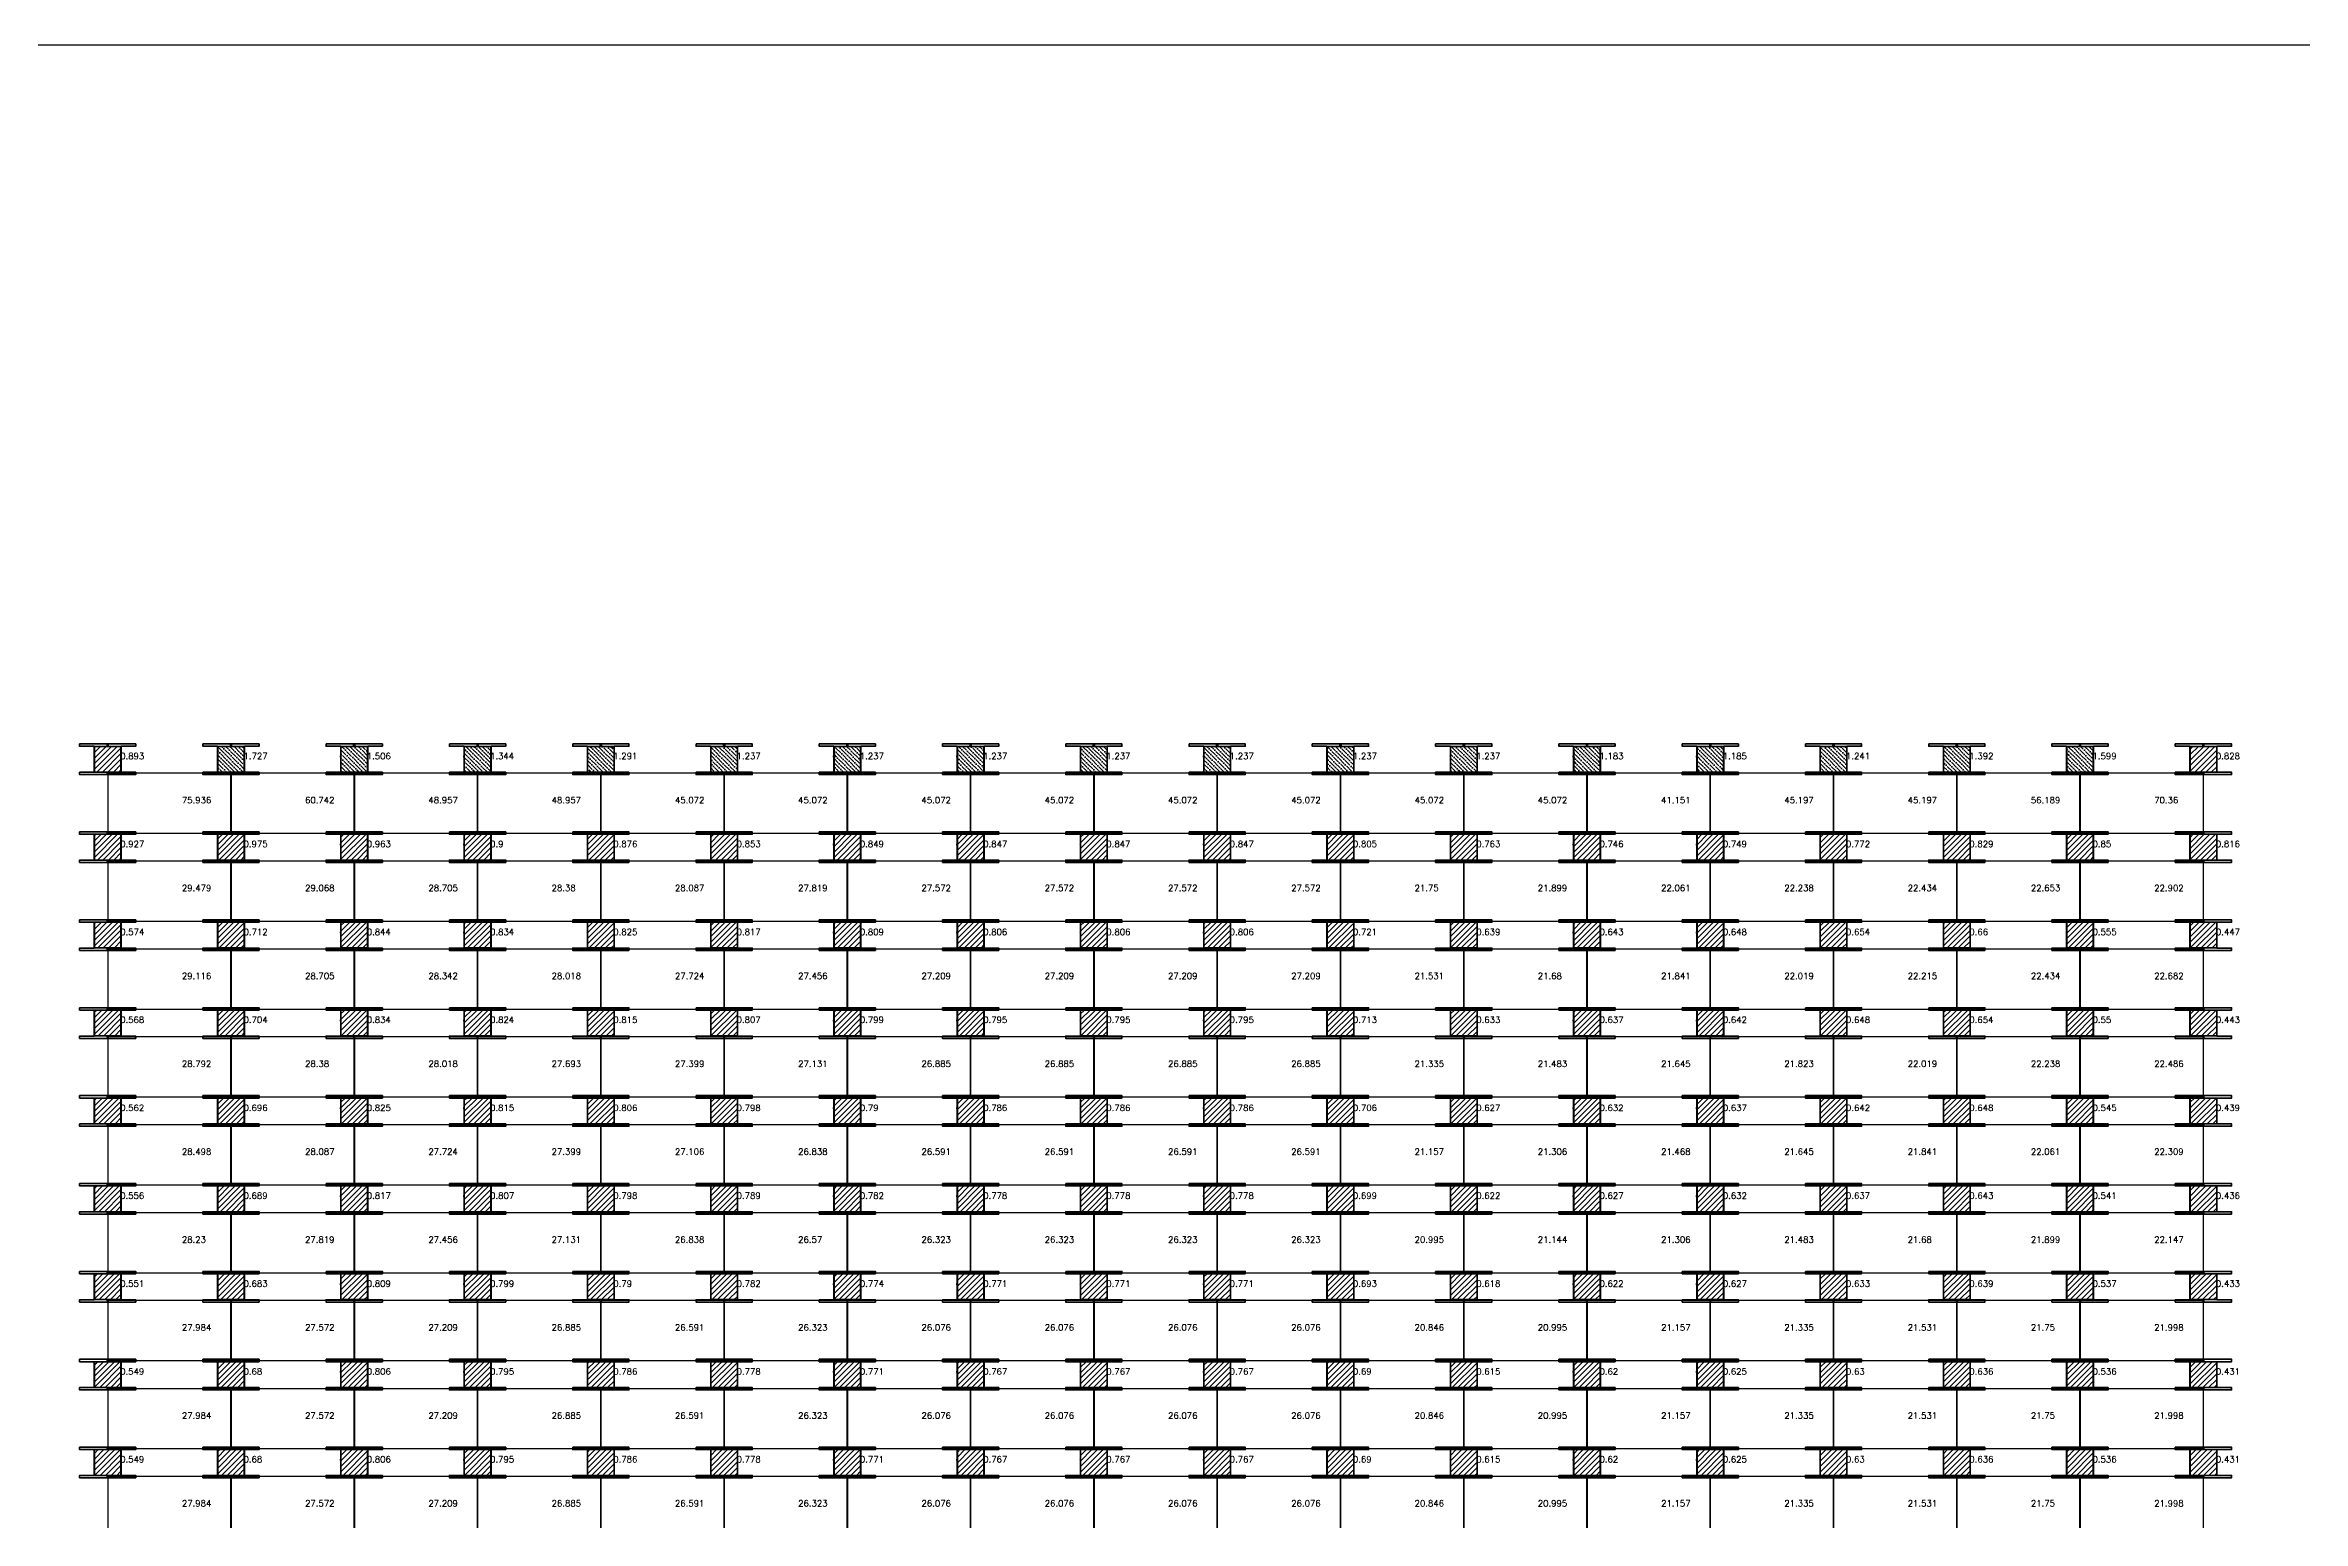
# Model space of a CAD drawing. Header units: inches. Extents: x 10029 to 14110, y 5718 to 7777.
# Drawn here: x 10791 to 12237, y 6660 to 7605 of the extents above; entities that cross this region are included whole.
import ezdxf

# ---------------------------------------------------------------- set-up
doc = ezdxf.new("R2010")
doc.units = ezdxf.units.IN
doc.header["$LTSCALE"] = 50
doc.header["$MEASUREMENT"] = 0
for name, color, linetype, lineweight in [('E-PANELS', 140, 'Continuous', 30), ('E2-ECOFEET', 254, 'Continuous', 35), ('E3-ECOFEET', 254, 'Continuous', 35), ('HATCH 1', 5, 'Continuous', 35), ('HATCH 2', 140, 'Continuous', 35)]:
    doc.layers.add(name, color=color, linetype=linetype, lineweight=lineweight)
doc.layers.add('EF3 TEXT', color=7, linetype='Continuous', plot=False)
doc.layers.add('IFI Perimeter', color=221, linetype='FENCE', plot=False)
doc.layers.get('E2-ECOFEET').off()
doc.styles.add('mytext', font='romans.shx')
doc.styles.get("Standard").update_dxf_attribs({"font": 'arial.ttf'})
doc.linetypes.add('FENCE', pattern='A,0.5,-0.1,["X",Standard,S=0.1,R=0,X=-0.035,Y=-0.05],-0.1', length=0.7)

# ---------------------------------------------------------------- blocks, each defined once
blk = doc.blocks.new('EF3_HATCH_2')
at = {"layer": 'HATCH 2'}
h = blk.add_hatch(dxfattribs=at)
h.set_pattern_fill('ANSI36', color=256, scale=15, angle=90)
h.set_pattern_definition([(135, (-119.168, -90.9187), (-3.64602, 0.994369), [4.6875, -0.9375, 0, -0.9375])])
h.paths.add_polyline_path([(-8.5, -8.25), (8.5, -8.25), (8.5, 8.25), (-8.5, 8.25)])
blk.add_lwpolyline([(-8.5, -8.25), (8.5, -8.25), (8.5, 8.25), (-8.5, 8.25)], close=True, dxfattribs=at)
blk = doc.blocks.new('EF3_HATCH_1')
at = {"layer": 'HATCH 1'}
h = blk.add_hatch(dxfattribs=at)
h.set_pattern_fill('ANSI31', color=256, scale=20)
h.set_pattern_definition([(45, (-119.168, -90.9187), (-1.767767, 1.767767), [])])
h.paths.add_polyline_path([(-8.5, -8.25), (8.5, -8.25), (8.5, 8.25), (-8.5, 8.25)])
blk.add_lwpolyline([(-8.5, -8.25), (8.5, -8.25), (8.5, 8.25), (-8.5, 8.25)], close=True, dxfattribs=at)
blk = doc.blocks.new('sw 345w 10deg')
at = {"layer": 'E-PANELS'}
blk.add_lwpolyline([(0, 0), (78.45, 0), (78.45, -38.82), (0, -38.82)], close=True, dxfattribs=at)
blk = doc.blocks.new('EF3')
at = {"layer": 'E3-ECOFEET', "color": 5}
for points in [[(0, 0), (0, -1.5), (9.4, -1.5), (9.4, -18.1), (0, -18.1), (0, -19.6), (36, -19.6), (36, -18.1), (26.6, -18.1), (26.6, -1.5), (36, -1.5), (36, 0), (0, 0)], [(8.8, -8.1), (8.9, -8.1)]]:
    blk.add_lwpolyline(points, dxfattribs=at)
at = {"layer": 'E3-ECOFEET'}
for points in [[(17.2, -1), (17.8, -1), (17.8, -0.5)], [(18.2, -0.5), (18.2, -1), (18.8, -1)], [(17.2, -18.5), (17.8, -18.5), (17.8, -19)], [(18.2, -19), (18.2, -18.5), (18.8, -18.5)]]:
    blk.add_lwpolyline(points, dxfattribs=at)

msp = doc.modelspace()

# ---------------------------------------------------------------- linework, layer by layer
at = {"layer": 'IFI Perimeter'}
msp.add_lwpolyline([(14110.4, 7605.4), (10029.4, 7605.4), (10029.4, 5718.5), (14110.4, 5718.5)], close=True, dxfattribs=at)

# ---------------------------------------------------------------- block references
at = {"layer": 'E-PANELS'}
for p in [(10831, 7139.2), (10909.9, 7139.2), (10988.9, 7139.2), (11067.8, 7139.2), (11146.8, 7139.2), (11225.7, 7139.2), (11304.7, 7139.2), (11383.6, 7139.2), (11462.6, 7139.2), (11541.5, 7139.2), (11620.5, 7139.2), (11699.4, 7139.2), (11778.4, 7139.2), (11857.3, 7139.2), (11936.3, 7139.2), (12015.2, 7139.2), (12094.2, 7139.2), (10831, 7082.9), (10909.9, 7082.9), (10988.9, 7082.9), (11067.8, 7082.9), (11146.8, 7082.9), (11225.7, 7082.9), (11304.7, 7082.9), (11383.6, 7082.9), (11462.6, 7082.9), (11541.5, 7082.9), (11620.5, 7082.9), (11699.4, 7082.9), (11778.4, 7082.9), (11857.3, 7082.9), (11936.3, 7082.9), (12015.2, 7082.9), (12094.2, 7082.9), (10831, 7026.6), (10909.9, 7026.6), (10988.9, 7026.6), (11067.8, 7026.6), (11146.8, 7026.6), (11225.7, 7026.6), (11304.7, 7026.6), (11383.6, 7026.6), (11462.6, 7026.6), (11541.5, 7026.6), (11620.5, 7026.6), (11699.4, 7026.6), (11778.4, 7026.6), (11857.3, 7026.6), (11936.3, 7026.6), (12015.2, 7026.6), (12094.2, 7026.6), (10831, 6970.3), (10909.9, 6970.3), (10988.9, 6970.3), (11067.8, 6970.3), (11146.8, 6970.3), (11225.7, 6970.3), (11304.7, 6970.3), (11383.6, 6970.3), (11462.6, 6970.3), (11541.5, 6970.3), (11620.5, 6970.3), (11699.4, 6970.3), (11778.4, 6970.3), (11857.3, 6970.3), (11936.3, 6970.3), (12015.2, 6970.3), (12094.2, 6970.3), (10831, 6914), (10909.9, 6914), (10988.9, 6914), (11067.8, 6914), (11146.8, 6914), (11225.7, 6914), (11304.7, 6914), (11383.6, 6914), (11462.6, 6914), (11541.5, 6914), (11620.5, 6914), (11699.4, 6914), (11778.4, 6914), (11857.3, 6914), (11936.3, 6914), (12015.2, 6914), (12094.2, 6914), (10831, 6857.7), (10909.9, 6857.7), (10988.9, 6857.7), (11067.8, 6857.7), (11146.8, 6857.7), (11225.7, 6857.7), (11304.7, 6857.7), (11383.6, 6857.7), (11462.6, 6857.7), (11541.5, 6857.7), (11620.5, 6857.7), (11699.4, 6857.7), (11778.4, 6857.7), (11857.3, 6857.7), (11936.3, 6857.7), (12015.2, 6857.7), (12094.2, 6857.7), (10831, 6801.4), (10909.9, 6801.4), (10988.9, 6801.4), (11067.8, 6801.4), (11146.8, 6801.4), (11225.7, 6801.4), (11304.7, 6801.4), (11383.6, 6801.4), (11462.6, 6801.4), (11541.5, 6801.4), (11620.5, 6801.4), (11699.4, 6801.4), (11778.4, 6801.4), (11857.3, 6801.4), (11936.3, 6801.4), (12015.2, 6801.4), (12094.2, 6801.4), (10831, 6745), (10909.9, 6745), (10988.9, 6745), (11067.8, 6745), (11146.8, 6745), (11225.7, 6745), (11304.7, 6745), (11383.6, 6745), (11462.6, 6745), (11541.5, 6745), (11620.5, 6745), (11699.4, 6745), (11778.4, 6745), (11857.3, 6745), (11936.3, 6745), (12015.2, 6745), (12094.2, 6745), (10831, 6688.7), (10909.9, 6688.7), (10988.9, 6688.7), (11067.8, 6688.7), (11146.8, 6688.7), (11225.7, 6688.7), (11304.7, 6688.7), (11383.6, 6688.7), (11462.6, 6688.7), (11541.5, 6688.7), (11620.5, 6688.7), (11699.4, 6688.7), (11778.4, 6688.7), (11857.3, 6688.7), (11936.3, 6688.7), (12015.2, 6688.7), (12094.2, 6688.7)]:
    msp.add_blockref('sw 345w 10deg', p, dxfattribs=at)
at = {"layer": 'E2-ECOFEET'}
for p in [(10812.7, 7157.8), (10891.7, 7157.8), (10970.6, 7157.8), (11049.6, 7157.8), (11128.5, 7157.8), (11207.5, 7157.8), (11286.4, 7157.8), (11365.4, 7157.8), (11444.3, 7157.8), (11523.3, 7157.8), (11602.2, 7157.8), (11681.2, 7157.8), (11760.1, 7157.8), (11839.1, 7157.8), (11918, 7157.8), (11997, 7157.8), (12075.9, 7157.8), (12154.9, 7157.8), (10812.7, 7101.5), (10891.7, 7101.5), (10970.6, 7101.5), (11049.6, 7101.5), (11128.5, 7101.5), (11207.5, 7101.5), (11286.4, 7101.5), (11365.4, 7101.5), (11444.3, 7101.5), (11523.3, 7101.5), (11602.2, 7101.5), (11681.2, 7101.5), (11760.1, 7101.5), (11839.1, 7101.5), (11918, 7101.5), (11997, 7101.5), (12075.9, 7101.5), (12154.9, 7101.5), (10812.7, 7045.1), (10891.7, 7045.1), (10970.6, 7045.1), (11049.6, 7045.1), (11128.5, 7045.1), (11207.5, 7045.1), (11286.4, 7045.1), (11365.4, 7045.1), (11444.3, 7045.1), (11523.3, 7045.1), (11602.2, 7045.1), (11681.2, 7045.1), (11760.1, 7045.1), (11839.1, 7045.1), (11918, 7045.1), (11997, 7045.1), (12075.9, 7045.1), (12154.9, 7045.1), (10812.7, 6988.8), (10891.7, 6988.8), (10970.6, 6988.8), (11049.6, 6988.8), (11128.5, 6988.8), (11207.5, 6988.8), (11286.4, 6988.8), (11365.4, 6988.8), (11444.3, 6988.8), (11523.3, 6988.8), (11602.2, 6988.8), (11681.2, 6988.8), (11760.1, 6988.8), (11839.1, 6988.8), (11918, 6988.8), (11997, 6988.8), (12075.9, 6988.8), (12154.9, 6988.8), (10812.7, 6932.5), (10891.7, 6932.5), (10970.6, 6932.5), (11049.6, 6932.5), (11128.5, 6932.5), (11207.5, 6932.5), (11286.4, 6932.5), (11365.4, 6932.5), (11444.3, 6932.5), (11523.3, 6932.5), (11602.2, 6932.5), (11681.2, 6932.5), (11760.1, 6932.5), (11839.1, 6932.5), (11918, 6932.5), (11997, 6932.5), (12075.9, 6932.5), (12154.9, 6932.5), (10812.7, 6876.2), (10891.7, 6876.2), (10970.6, 6876.2), (11049.6, 6876.2), (11128.5, 6876.2), (11207.5, 6876.2), (11286.4, 6876.2), (11365.4, 6876.2), (11444.3, 6876.2), (11523.3, 6876.2), (11602.2, 6876.2), (11681.2, 6876.2), (11760.1, 6876.2), (11839.1, 6876.2), (11918, 6876.2), (11997, 6876.2), (12075.9, 6876.2), (12154.9, 6876.2), (10812.7, 6819.9), (10891.7, 6819.9), (10970.6, 6819.9), (11049.6, 6819.9), (11128.5, 6819.9), (11207.5, 6819.9), (11286.4, 6819.9), (11365.4, 6819.9), (11444.3, 6819.9), (11523.3, 6819.9), (11602.2, 6819.9), (11681.2, 6819.9), (11760.1, 6819.9), (11839.1, 6819.9), (11918, 6819.9), (11997, 6819.9), (12075.9, 6819.9), (12154.9, 6819.9), (10812.7, 6763.6), (10891.7, 6763.6), (10970.6, 6763.6), (11049.6, 6763.6), (11128.5, 6763.6), (11207.5, 6763.6), (11286.4, 6763.6), (11365.4, 6763.6), (11444.3, 6763.6), (11523.3, 6763.6), (11602.2, 6763.6), (11681.2, 6763.6), (11760.1, 6763.6), (11839.1, 6763.6), (11918, 6763.6), (11997, 6763.6), (12075.9, 6763.6), (12154.9, 6763.6), (10812.7, 6707.3), (10891.7, 6707.3), (10970.6, 6707.3), (11049.6, 6707.3), (11128.5, 6707.3), (11207.5, 6707.3), (11286.4, 6707.3), (11365.4, 6707.3), (11444.3, 6707.3), (11523.3, 6707.3), (11602.2, 6707.3), (11681.2, 6707.3), (11760.1, 6707.3), (11839.1, 6707.3), (11918, 6707.3), (11997, 6707.3), (12075.9, 6707.3), (12154.9, 6707.3)]:
    msp.add_blockref('EF3', p, dxfattribs=at)
at = {"layer": 'HATCH 1'}
for p in [(10830.7, 7148), (12172.9, 7148), (10830.7, 7091.7), (10909.7, 7091.7), (10988.6, 7091.7), (11067.6, 7091.7), (11146.5, 7091.7), (11225.5, 7091.7), (11304.4, 7091.7), (11383.4, 7091.7), (11462.3, 7091.7), (11541.3, 7091.7), (11620.2, 7091.7), (11699.2, 7091.7), (11778.1, 7091.7), (11857.1, 7091.7), (11936, 7091.7), (12015, 7091.7), (12093.9, 7091.7), (12172.9, 7091.7), (10830.7, 7035.4), (10909.7, 7035.4), (10988.6, 7035.4), (11067.6, 7035.4), (11146.5, 7035.4), (11225.5, 7035.4), (11304.4, 7035.4), (11383.4, 7035.4), (11462.3, 7035.4), (11541.3, 7035.4), (11620.2, 7035.4), (11699.2, 7035.4), (11778.1, 7035.4), (11857.1, 7035.4), (11936, 7035.4), (12015, 7035.4), (12093.9, 7035.4), (12172.9, 7035.4), (10830.7, 6979.1), (10909.7, 6979.1), (10988.6, 6979.1), (11067.6, 6979.1), (11146.5, 6979.1), (11225.5, 6979.1), (11304.4, 6979.1), (11383.4, 6979.1), (11462.3, 6979.1), (11541.3, 6979.1), (11620.2, 6979.1), (11699.2, 6979.1), (11778.1, 6979.1), (11857.1, 6979.1), (11936, 6979.1), (12015, 6979.1), (12093.9, 6979.1), (12172.9, 6979.1), (10830.7, 6922.7), (10909.7, 6922.7), (10988.6, 6922.7), (11067.6, 6922.7), (11146.5, 6922.7), (11225.5, 6922.7), (11304.4, 6922.7), (11383.4, 6922.7), (11462.3, 6922.7), (11541.3, 6922.7), (11620.2, 6922.7), (11699.2, 6922.7), (11778.1, 6922.7), (11857.1, 6922.7), (11936, 6922.7), (12015, 6922.7), (12093.9, 6922.7), (12172.9, 6922.7), (10830.7, 6866.4), (10909.7, 6866.4), (10988.6, 6866.4), (11067.6, 6866.4), (11146.5, 6866.4), (11225.5, 6866.4), (11304.4, 6866.4), (11383.4, 6866.4), (11462.3, 6866.4), (11541.3, 6866.4), (11620.2, 6866.4), (11699.2, 6866.4), (11778.1, 6866.4), (11857.1, 6866.4), (11936, 6866.4), (12015, 6866.4), (12093.9, 6866.4), (12172.9, 6866.4), (10830.7, 6810.1), (10909.7, 6810.1), (10988.6, 6810.1), (11067.6, 6810.1), (11146.5, 6810.1), (11225.5, 6810.1), (11304.4, 6810.1), (11383.4, 6810.1), (11462.3, 6810.1), (11541.3, 6810.1), (11620.2, 6810.1), (11699.2, 6810.1), (11778.1, 6810.1), (11857.1, 6810.1), (11936, 6810.1), (12015, 6810.1), (12093.9, 6810.1), (12172.9, 6810.1), (10830.7, 6753.8), (10909.7, 6753.8), (10988.6, 6753.8), (11067.6, 6753.8), (11146.5, 6753.8), (11225.5, 6753.8), (11304.4, 6753.8), (11383.4, 6753.8), (11462.3, 6753.8), (11541.3, 6753.8), (11620.2, 6753.8), (11699.2, 6753.8), (11778.1, 6753.8), (11857.1, 6753.8), (11936, 6753.8), (12015, 6753.8), (12093.9, 6753.8), (12172.9, 6753.8), (10830.7, 6697.5), (10909.7, 6697.5), (10988.6, 6697.5), (11067.6, 6697.5), (11146.5, 6697.5), (11225.5, 6697.5), (11304.4, 6697.5), (11383.4, 6697.5), (11462.3, 6697.5), (11541.3, 6697.5), (11620.2, 6697.5), (11699.2, 6697.5), (11778.1, 6697.5), (11857.1, 6697.5), (11936, 6697.5), (12015, 6697.5), (12093.9, 6697.5), (12172.9, 6697.5)]:
    msp.add_blockref('EF3_HATCH_1', p, dxfattribs=at)
at = {"layer": 'HATCH 2'}
for p in [(10909.7, 7148), (10988.6, 7148), (11067.6, 7148), (11146.5, 7148), (11225.5, 7148), (11304.4, 7148), (11383.4, 7148), (11462.3, 7148), (11541.3, 7148), (11620.2, 7148), (11699.2, 7148), (11778.1, 7148), (11857.1, 7148), (11936, 7148), (12015, 7148), (12093.9, 7148)]:
    msp.add_blockref('EF3_HATCH_2', p, dxfattribs=at)

# ---------------------------------------------------------------- texts
at = {"layer": 'EF3 TEXT', "style": 'mytext'}
for s, p in [('0.893', (10838.7, 7148)), ('1.727', (10917.7, 7148)), ('1.506', (10996.6, 7148)), ('1.344', (11075.6, 7148)), ('1.291', (11154.5, 7148)), ('1.237', (11233.5, 7148)), ('1.237', (11312.4, 7148)), ('1.237', (11391.4, 7148)), ('1.237', (11470.3, 7148)), ('1.237', (11549.3, 7148)), ('1.237', (11628.2, 7148)), ('1.237', (11707.2, 7148)), ('1.183', (11786.1, 7148)), ('1.185', (11865.1, 7148)), ('1.241', (11944, 7148)), ('1.392', (12023, 7148)), ('1.599', (12101.9, 7148)), ('0.828', (12180.9, 7148)), ('75.936', (10878.2, 7119.8)), ('60.742', (10957.1, 7119.8)), ('48.957', (11036.1, 7119.8)), ('48.957', (11115, 7119.8)), ('45.072', (11194, 7119.8)), ('45.072', (11272.9, 7119.8)), ('45.072', (11351.9, 7119.8)), ('45.072', (11430.8, 7119.8)), ('45.072', (11509.8, 7119.8)), ('45.072', (11588.7, 7119.8)), ('45.072', (11667.7, 7119.8)), ('45.072', (11746.6, 7119.8)), ('41.151', (11825.6, 7119.8)), ('45.197', (11904.5, 7119.8)), ('45.197', (11983.5, 7119.8)), ('56.189', (12062.4, 7119.8)), ('70.36', (12141.4, 7119.8)), ('0.927', (10838.7, 7091.7)), ('0.975', (10917.7, 7091.7)), ('0.963', (10996.6, 7091.7)), ('0.9', (11075.6, 7091.7)), ('0.876', (11154.5, 7091.7)), ('0.853', (11233.5, 7091.7)), ('0.849', (11312.4, 7091.7)), ('0.847', (11391.4, 7091.7)), ('0.847', (11470.3, 7091.7)), ('0.847', (11549.3, 7091.7)), ('0.805', (11628.2, 7091.7)), ('0.763', (11707.2, 7091.7)), ('0.746', (11786.1, 7091.7)), ('0.749', (11865.1, 7091.7)), ('0.772', (11944, 7091.7)), ('0.829', (12023, 7091.7)), ('0.85', (12101.9, 7091.7)), ('0.816', (12180.9, 7091.7)), ('29.479', (10878.2, 7063.5)), ('29.068', (10957.1, 7063.5)), ('28.705', (11036.1, 7063.5)), ('28.38', (11115, 7063.5)), ('28.087', (11194, 7063.5)), ('27.819', (11272.9, 7063.5)), ('27.572', (11351.9, 7063.5)), ('27.572', (11430.8, 7063.5)), ('27.572', (11509.8, 7063.5)), ('27.572', (11588.7, 7063.5)), ('21.75', (11667.7, 7063.5)), ('21.899', (11746.6, 7063.5)), ('22.061', (11825.6, 7063.5)), ('22.238', (11904.5, 7063.5)), ('22.434', (11983.5, 7063.5)), ('22.653', (12062.4, 7063.5)), ('22.902', (12141.4, 7063.5)), ('0.574', (10838.7, 7035.4)), ('0.712', (10917.7, 7035.4)), ('0.844', (10996.6, 7035.4)), ('0.834', (11075.6, 7035.4)), ('0.825', (11154.5, 7035.4)), ('0.817', (11233.5, 7035.4)), ('0.809', (11312.4, 7035.4)), ('0.806', (11391.4, 7035.4)), ('0.806', (11470.3, 7035.4)), ('0.806', (11549.3, 7035.4)), ('0.721', (11628.2, 7035.4)), ('0.639', (11707.2, 7035.4)), ('0.643', (11786.1, 7035.4)), ('0.648', (11865.1, 7035.4)), ('0.654', (11944, 7035.4)), ('0.66', (12023, 7035.4)), ('0.555', (12101.9, 7035.4)), ('0.447', (12180.9, 7035.4)), ('29.116', (10878.2, 7007.2)), ('28.705', (10957.1, 7007.2)), ('28.342', (11036.1, 7007.2)), ('28.018', (11115, 7007.2)), ('27.724', (11194, 7007.2)), ('27.456', (11272.9, 7007.2)), ('27.209', (11351.9, 7007.2)), ('27.209', (11430.8, 7007.2)), ('27.209', (11509.8, 7007.2)), ('27.209', (11588.7, 7007.2)), ('21.531', (11667.7, 7007.2)), ('21.68', (11746.6, 7007.2)), ('21.841', (11825.6, 7007.2)), ('22.019', (11904.5, 7007.2)), ('22.215', (11983.5, 7007.2)), ('22.434', (12062.4, 7007.2)), ('22.682', (12141.4, 7007.2)), ('0.568', (10838.7, 6979.1)), ('0.704', (10917.7, 6979.1)), ('0.834', (10996.6, 6979.1)), ('0.824', (11075.6, 6979.1)), ('0.815', (11154.5, 6979.1)), ('0.807', (11233.5, 6979.1)), ('0.799', (11312.4, 6979.1)), ('0.795', (11391.4, 6979.1)), ('0.795', (11470.3, 6979.1)), ('0.795', (11549.3, 6979.1)), ('0.713', (11628.2, 6979.1)), ('0.633', (11707.2, 6979.1)), ('0.637', (11786.1, 6979.1)), ('0.642', (11865.1, 6979.1)), ('0.648', (11944, 6979.1)), ('0.654', (12023, 6979.1)), ('0.55', (12101.9, 6979.1)), ('0.443', (12180.9, 6979.1)), ('28.792', (10878.2, 6950.9)), ('28.38', (10957.1, 6950.9)), ('28.018', (11036.1, 6950.9)), ('27.693', (11115, 6950.9)), ('27.399', (11194, 6950.9)), ('27.131', (11272.9, 6950.9)), ('26.885', (11351.9, 6950.9)), ('26.885', (11430.8, 6950.9)), ('26.885', (11509.8, 6950.9)), ('26.885', (11588.7, 6950.9)), ('21.335', (11667.7, 6950.9)), ('21.483', (11746.6, 6950.9)), ('21.645', (11825.6, 6950.9)), ('21.823', (11904.5, 6950.9)), ('22.019', (11983.5, 6950.9)), ('22.238', (12062.4, 6950.9)), ('22.486', (12141.4, 6950.9)), ('0.562', (10838.7, 6922.7)), ('0.696', (10917.7, 6922.7)), ('0.825', (10996.6, 6922.7)), ('0.815', (11075.6, 6922.7)), ('0.806', (11154.5, 6922.7)), ('0.798', (11233.5, 6922.7)), ('0.79', (11312.4, 6922.7)), ('0.786', (11391.4, 6922.7)), ('0.786', (11470.3, 6922.7)), ('0.786', (11549.3, 6922.7)), ('0.706', (11628.2, 6922.7)), ('0.627', (11707.2, 6922.7)), ('0.632', (11786.1, 6922.7)), ('0.637', (11865.1, 6922.7)), ('0.642', (11944, 6922.7)), ('0.648', (12023, 6922.7)), ('0.545', (12101.9, 6922.7)), ('0.439', (12180.9, 6922.7)), ('28.498', (10878.2, 6894.6)), ('28.087', (10957.1, 6894.6)), ('27.724', (11036.1, 6894.6)), ('27.399', (11115, 6894.6)), ('27.106', (11194, 6894.6)), ('26.838', (11272.9, 6894.6)), ('26.591', (11351.9, 6894.6)), ('26.591', (11430.8, 6894.6)), ('26.591', (11509.8, 6894.6)), ('26.591', (11588.7, 6894.6)), ('21.157', (11667.7, 6894.6)), ('21.306', (11746.6, 6894.6)), ('21.468', (11825.6, 6894.6)), ('21.645', (11904.5, 6894.6)), ('21.841', (11983.5, 6894.6)), ('22.061', (12062.4, 6894.6)), ('22.309', (12141.4, 6894.6)), ('0.556', (10838.7, 6866.4)), ('0.689', (10917.7, 6866.4)), ('0.817', (10996.6, 6866.4)), ('0.807', (11075.6, 6866.4)), ('0.798', (11154.5, 6866.4)), ('0.789', (11233.5, 6866.4)), ('0.782', (11312.4, 6866.4)), ('0.778', (11391.4, 6866.4)), ('0.778', (11470.3, 6866.4)), ('0.778', (11549.3, 6866.4)), ('0.699', (11628.2, 6866.4)), ('0.622', (11707.2, 6866.4)), ('0.627', (11786.1, 6866.4)), ('0.632', (11865.1, 6866.4)), ('0.637', (11944, 6866.4)), ('0.643', (12023, 6866.4)), ('0.541', (12101.9, 6866.4)), ('0.436', (12180.9, 6866.4)), ('28.23', (10878.2, 6838.3)), ('27.819', (10957.1, 6838.3)), ('27.456', (11036.1, 6838.3)), ('27.131', (11115, 6838.3)), ('26.838', (11194, 6838.3)), ('26.57', (11272.9, 6838.3)), ('26.323', (11351.9, 6838.3)), ('26.323', (11430.8, 6838.3)), ('26.323', (11509.8, 6838.3)), ('26.323', (11588.7, 6838.3)), ('20.995', (11667.7, 6838.3)), ('21.144', (11746.6, 6838.3)), ('21.306', (11825.6, 6838.3)), ('21.483', (11904.5, 6838.3)), ('21.68', (11983.5, 6838.3)), ('21.899', (12062.4, 6838.3)), ('22.147', (12141.4, 6838.3)), ('0.551', (10838.7, 6810.1)), ('0.683', (10917.7, 6810.1)), ('0.809', (10996.6, 6810.1)), ('0.799', (11075.6, 6810.1)), ('0.79', (11154.5, 6810.1)), ('0.782', (11233.5, 6810.1)), ('0.774', (11312.4, 6810.1)), ('0.771', (11391.4, 6810.1)), ('0.771', (11470.3, 6810.1)), ('0.771', (11549.3, 6810.1)), ('0.693', (11628.2, 6810.1)), ('0.618', (11707.2, 6810.1)), ('0.622', (11786.1, 6810.1)), ('0.627', (11865.1, 6810.1)), ('0.633', (11944, 6810.1)), ('0.639', (12023, 6810.1)), ('0.537', (12101.9, 6810.1)), ('0.433', (12180.9, 6810.1)), ('27.984', (10878.2, 6782)), ('27.572', (10957.1, 6782)), ('27.209', (11036.1, 6782)), ('26.885', (11115, 6782)), ('26.591', (11194, 6782)), ('26.323', (11272.9, 6782)), ('26.076', (11351.9, 6782)), ('26.076', (11430.8, 6782)), ('26.076', (11509.8, 6782)), ('26.076', (11588.7, 6782)), ('20.846', (11667.7, 6782)), ('20.995', (11746.6, 6782)), ('21.157', (11825.6, 6782)), ('21.335', (11904.5, 6782)), ('21.531', (11983.5, 6782)), ('21.75', (12062.4, 6782)), ('21.998', (12141.4, 6782)), ('0.549', (10838.7, 6753.8)), ('0.68', (10917.7, 6753.8)), ('0.806', (10996.6, 6753.8)), ('0.795', (11075.6, 6753.8)), ('0.786', (11154.5, 6753.8)), ('0.778', (11233.5, 6753.8)), ('0.771', (11312.4, 6753.8)), ('0.767', (11391.4, 6753.8)), ('0.767', (11470.3, 6753.8)), ('0.767', (11549.3, 6753.8)), ('0.69', (11628.2, 6753.8)), ('0.615', (11707.2, 6753.8)), ('0.62', (11786.1, 6753.8)), ('0.625', (11865.1, 6753.8)), ('0.63', (11944, 6753.8)), ('0.636', (12023, 6753.8)), ('0.536', (12101.9, 6753.8)), ('0.431', (12180.9, 6753.8)), ('27.984', (10878.2, 6725.6)), ('27.572', (10957.1, 6725.6)), ('27.209', (11036.1, 6725.6)), ('26.885', (11115, 6725.6)), ('26.591', (11194, 6725.6)), ('26.323', (11272.9, 6725.6)), ('26.076', (11351.9, 6725.6)), ('26.076', (11430.8, 6725.6)), ('26.076', (11509.8, 6725.6)), ('26.076', (11588.7, 6725.6)), ('20.846', (11667.7, 6725.6)), ('20.995', (11746.6, 6725.6)), ('21.157', (11825.6, 6725.6)), ('21.335', (11904.5, 6725.6)), ('21.531', (11983.5, 6725.6)), ('21.75', (12062.4, 6725.6)), ('21.998', (12141.4, 6725.6)), ('0.549', (10838.7, 6697.5)), ('0.68', (10917.7, 6697.5)), ('0.806', (10996.6, 6697.5)), ('0.795', (11075.6, 6697.5)), ('0.786', (11154.5, 6697.5)), ('0.778', (11233.5, 6697.5)), ('0.771', (11312.4, 6697.5)), ('0.767', (11391.4, 6697.5)), ('0.767', (11470.3, 6697.5)), ('0.767', (11549.3, 6697.5)), ('0.69', (11628.2, 6697.5)), ('0.615', (11707.2, 6697.5)), ('0.62', (11786.1, 6697.5)), ('0.625', (11865.1, 6697.5)), ('0.63', (11944, 6697.5)), ('0.636', (12023, 6697.5)), ('0.536', (12101.9, 6697.5)), ('0.431', (12180.9, 6697.5)), ('27.984', (10878.2, 6669.3)), ('27.572', (10957.1, 6669.3)), ('27.209', (11036.1, 6669.3)), ('26.885', (11115, 6669.3)), ('26.591', (11194, 6669.3)), ('26.323', (11272.9, 6669.3)), ('26.076', (11351.9, 6669.3)), ('26.076', (11430.8, 6669.3)), ('26.076', (11509.8, 6669.3)), ('26.076', (11588.7, 6669.3)), ('20.846', (11667.7, 6669.3)), ('20.995', (11746.6, 6669.3)), ('21.157', (11825.6, 6669.3)), ('21.335', (11904.5, 6669.3)), ('21.531', (11983.5, 6669.3)), ('21.75', (12062.4, 6669.3)), ('21.998', (12141.4, 6669.3))]:
    msp.add_text(s, height=4, dxfattribs=at).set_placement(p)

doc.saveas('drawing.dxf')
